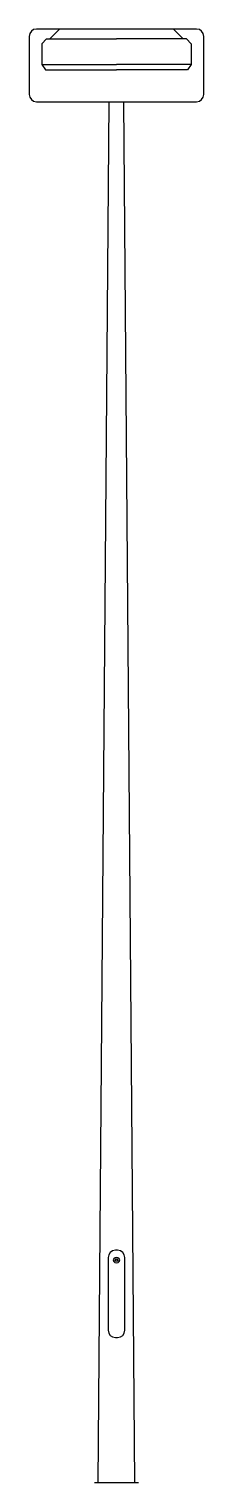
# Model space of a CAD drawing. Extents: x -0.6 to 0.6, y 0 to 10.
import ezdxf

# ---------------------------------------------------------------- set-up
doc = ezdxf.new("R2010")
doc.units = 0
doc.header["$LTSCALE"] = 0.0006
doc.header["$MEASUREMENT"] = 0
doc.layers.get('0').update_dxf_attribs({"linetype": 'CONTINUOUS'})

msp = doc.modelspace()

# ---------------------------------------------------------------- linework, layer by layer
for points in [[(-0.599, 9.95), (-0.599, 9.55, 0.41421), (-0.549, 9.5), (0.549, 9.5, 0.41421), (0.599, 9.55), (0.599, 9.95, 0.41421), (0.549, 10), (-0.549, 10, 0.41421)], [(0.057, 1.05), (0.057, 1.55, 0.41421), (0.007, 1.6), (-0.007, 1.6, 0.41421), (-0.057, 1.55), (-0.057, 1.05, 0.41421), (-0.007, 1), (0.007, 1, 0.41421)]]:
    msp.add_lwpolyline(points, format="xyb", close=True)
for points in [[(-0.458, 9.932), (-0.391, 10)], [(0.458, 9.932), (0.391, 10)], [(-0.513, 9.899), (-0.48, 9.932)], [(-0.48, 9.932), (0, 9.932)], [(0.48, 9.932), (0, 9.932)], [(0.513, 9.899), (0.48, 9.932)], [(-0.513, 9.899), (-0.513, 9.757)], [(0.513, 9.899), (0.513, 9.757)], [(-0.513, 9.757), (-0.487, 9.719)], [(-0.513, 9.757), (0, 9.757)], [(-0.487, 9.719), (0, 9.719)], [(0.513, 9.757), (0, 9.757)], [(0.487, 9.719), (0, 9.719)], [(0.513, 9.757), (0.487, 9.719)], [(-0.125, 0), (-0.05, 9.5)], [(0.125, 0), (0.05, 9.5)], [(0.15, 0), (-0.15, 0)]]:
    msp.add_lwpolyline(points)
msp.add_lwpolyline([(0, 1.544), (0.011, 1.525), (-0.011, 1.525)], close=True)
msp.add_circle((0, 1.532), 0.0207)

doc.saveas('drawing.dxf')
